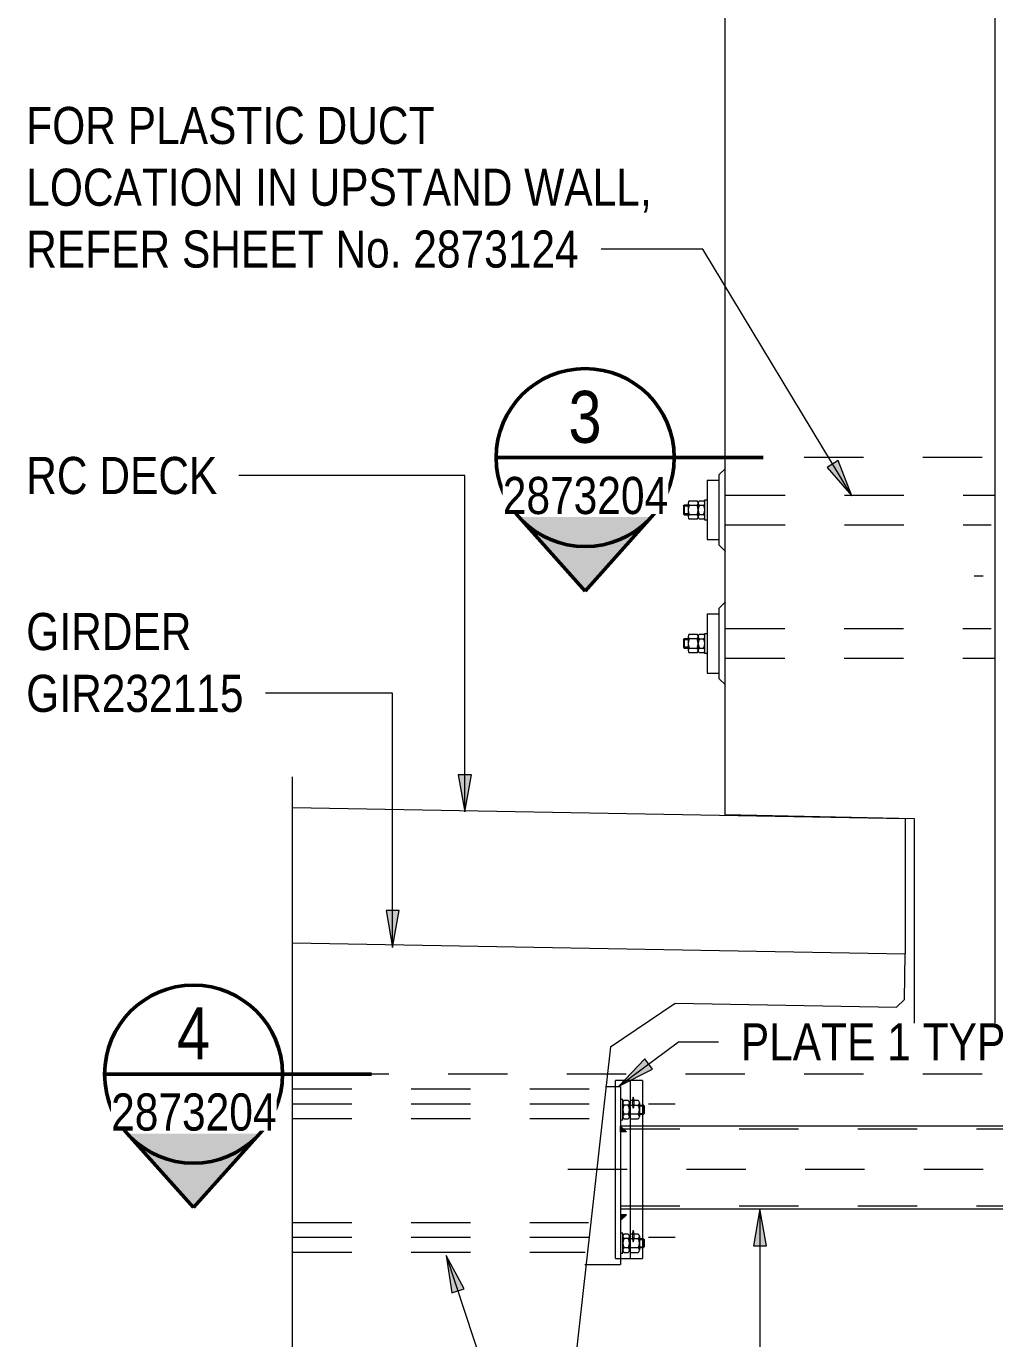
# Model space of a CAD drawing. Header units: metres. Extents: x -1109.9 to -1078.3, y 2.7 to 25.4.
# Drawn here: x -1100.896 to -1099.264, y 20.733 to 22.945 of the extents above; entities that cross this region are included whole.
import ezdxf

# ---------------------------------------------------------------- set-up
doc = ezdxf.new("R2010")
doc.units = ezdxf.units.M
for name, pattern in [('Dot_Section Line', [0.02, 0, -0.02]), ('JacobsCenter', [0.015, 0.009, -0.0015, 0.003, -0.0015]), ('JacobsDash', [0.0045, 0.003, -0.0015])]:
    doc.linetypes.add(name, pattern=pattern)
for name, color, linetype, lineweight in [('A-DETL', 7, 'Continuous', 13), ('A-DETL-GENF', 7, 'Continuous', 9), ('A-DETL-THIN', 7, 'Continuous', 9), ('G-ANNO-TEXT', 7, 'Continuous', 9), ('S-FSTN', 7, 'Continuous', 18)]:
    doc.layers.add(name, color=color, linetype=linetype, lineweight=lineweight)
doc.layers.add('G-ANNO-SYMB', color=7, linetype='Continuous', lineweight=35, true_color=0x0080ff)
doc.styles.add('Arial Narrow', font='ARIALN.TTF', dxfattribs={"height": 0.0625})
doc.styles.add('Arial Narrow_1', font='ARIALN.TTF', dxfattribs={"height": 0.0875})

# ---------------------------------------------------------------- blocks, each defined once
blk = doc.blocks.new('Barrier Post Column Base Plate-4 Hole - 25mm-V7-DRG-2873202 - TRUSS TYPE T1')
at = {"layer": 'S-FSTN', "lineweight": 13}
for p, q in [((-1111.4207, 20.8684), (-1111.4207, 21.1684)), ((-1111.3961, 21.1684), (-1111.4207, 21.1684)), ((-1111.3755, 21.1684), (-1111.3961, 21.1684)), ((-1111.3961, 21.1684), (-1111.3961, 20.8684)), ((-1111.3755, 21.1684), (-1111.3755, 20.8684)), ((-1111.4207, 20.8684), (-1111.3961, 20.8684)), ((-1111.3961, 20.8684), (-1111.3755, 20.8684))]:
    blk.add_line(p, q, dxfattribs=at)
for centre, start_param, end_param in [((-1111.3909, 21.1309), 0, 3.141593), ((-1111.3909, 21.1309), 3.141593, 6.283185), ((-1111.3909, 20.9059), 0, 3.141593), ((-1111.3909, 20.9059), 3.141593, 6.283185)]:
    blk.add_ellipse(centre, major_axis=(0, 0.0095), ratio=0.171717, start_param=start_param, end_param=end_param, dxfattribs=at)
blk = doc.blocks.new('CS_DET_BreakLine_ViewScale - Std Break-7633505-DRG-2873202 - TRUSS TYPE T1')
at = {"layer": 'A-DETL-GENF'}
for p, q in [((-1111.9651, 20.6422), (-1111.9651, 21.6802)), ((-1112.0151, 20.6297), (-1111.9651, 20.6422)), ((-1111.9151, 20.6047), (-1112.0151, 20.6297)), ((-1111.9651, 20.5922), (-1111.9151, 20.6047)), ((-1111.9651, 19.5542), (-1111.9651, 20.5922))]:
    blk.add_line(p, q, dxfattribs=at)
blk = doc.blocks.new('Drafting View - SectionHead-4898858-DRG-2873202 - TRUSS TYPE T1')
at = {"layer": 'G-ANNO-SYMB', "lineweight": 9}
h = blk.add_hatch(color=7, dxfattribs=at)
edge = h.paths.add_edge_path()
edge.add_line((-1111.472, 21.9931), (-1111.3602, 22.118))
edge.add_arc((-1111.472, 22.2181), 0.15, 221.8277, 318.1723, ccw=False)
edge.add_line((-1111.5838, 22.118), (-1111.472, 21.9931))
at = {"layer": 'G-ANNO-SYMB', "color": 7, "lineweight": 50}
for p, q in [((-1111.322, 22.2181), (-1111.172, 22.2181)), ((-1111.472, 21.9931), (-1111.5838, 22.118)), ((-1111.3602, 22.118), (-1111.472, 21.9931))]:
    blk.add_line(p, q, dxfattribs=at)
for start, end in [(0, 180), (180, 0)]:
    blk.add_arc((-1111.472, 22.2181), 0.15, start, end, dxfattribs=at)

msp = doc.modelspace()

# ---------------------------------------------------------------- hatches: boundary and pattern name
at = {"layer": 'A-DETL-GENF'}
for points in [[(-1099.8849, 21.0818), (-1099.8949, 21.0915), (-1099.8949, 21.0818)], [(-1099.8949, 20.9325), (-1099.8849, 20.9421), (-1099.8949, 20.9421)]]:
    msp.add_hatch(color=256, dxfattribs=at).paths.add_polyline_path(points)
at = {"layer": 'G-ANNO-TEXT'}
for points in [[(-1099.505, 22.1538), (-1099.5278, 22.213), (-1099.5467, 22.2016)], [(-1100.1572, 21.6209), (-1100.1462, 21.6834), (-1100.1683, 21.6834)], [(-1100.2788, 21.3923), (-1100.2678, 21.4548), (-1100.2899, 21.4548)], [(-1099.8978, 21.159), (-1099.841, 21.1872), (-1099.854, 21.205)], [(-1099.6599, 20.9521), (-1099.6709, 20.8896), (-1099.6489, 20.8896)], [(-1100.1884, 20.8732), (-1100.1793, 20.8104), (-1100.1584, 20.8173)]]:
    msp.add_hatch(color=256, dxfattribs=at).paths.add_polyline_path(points)

# ---------------------------------------------------------------- linework, layer by layer
at = {"layer": 'A-DETL', "lineweight": 18}
for p, q in [((-1099.7183, 21.6158), (-1099.7183, 23.256)), ((-1099.2642, 23.2566), (-1099.2642, 21.2595)), ((-1100.4475, 21.6284), (-1099.4149, 21.6098)), ((-1099.3992, 21.6095), (-1099.7183, 21.6158)), ((-1099.4149, 21.6098), (-1099.4149, 21.3818)), ((-1099.3992, 21.2595), (-1099.3992, 21.6095)), ((-1100.4475, 21.4004), (-1099.4149, 21.3818)), ((-1099.4163, 21.3048), (-1099.4149, 21.3818)), ((-1099.4296, 21.292), (-1099.4163, 21.3048)), ((-1099.9115, 21.225), (-1099.8026, 21.2987)), ((-1099.8026, 21.2987), (-1099.4296, 21.292)), ((-1099.3992, 21.2595), (-1099.2642, 21.2595)), ((-1099.9115, 21.225), (-1100.0961, 19.5907)), ((-1099.8949, 21.0918), (-1099.0088, 21.0918)), ((-1099.8949, 21.0918), (-1099.8949, 20.9521)), ((-1099.8949, 20.9521), (-1099.0088, 20.9521))]:
    msp.add_line(p, q, dxfattribs=at)
at = {"layer": 'A-DETL'}
for p, q in [((-1099.7289, 22.1889), (-1099.7179, 22.1999)), ((-1099.7289, 22.1889), (-1099.7289, 22.0708)), ((-1099.7489, 22.1799), (-1099.7489, 22.0799)), ((-1099.7289, 22.0708), (-1099.7179, 22.0599)), ((-1099.7289, 21.9639), (-1099.7179, 21.9749)), ((-1099.7489, 21.9549), (-1099.7489, 21.8549)), ((-1099.7289, 21.9639), (-1099.7289, 21.8458)), ((-1099.7289, 21.8458), (-1099.7179, 21.8349)), ((-1099.9199, 21.1584), (-1099.8949, 21.1584)), ((-1099.8949, 21.1584), (-1099.8949, 20.8584)), ((-1099.8949, 21.0818), (-1099.8949, 21.0915)), ((-1099.8949, 21.0915), (-1099.8849, 21.0818)), ((-1099.8849, 21.0818), (-1099.8949, 21.0818)), ((-1099.8849, 20.9421), (-1099.8949, 20.9421)), ((-1099.8949, 20.9421), (-1099.8949, 20.9325)), ((-1099.8949, 20.9325), (-1099.8849, 20.9421)), ((-1099.9549, 20.8584), (-1099.8949, 20.8584))]:
    msp.add_line(p, q, dxfattribs=at)
at = {"layer": 'A-DETL', "linetype": 'JacobsCenter'}
for p, q in [((-1099.7489, 22.1799), (-1099.7289, 22.1799)), ((-1099.7489, 22.0799), (-1099.7289, 22.0799)), ((-1095.4838, 22.0184), (-1099.2988, 22.0184)), ((-1099.7489, 21.9549), (-1099.7289, 21.9549)), ((-1099.7489, 21.8549), (-1099.7289, 21.8549)), ((-1100.4475, 21.1291), (-1099.8028, 21.1291)), ((-1095.4838, 21.0184), (-1099.9838, 21.0184)), ((-1100.4475, 20.9041), (-1099.8028, 20.9041))]:
    msp.add_line(p, q, dxfattribs=at)
at = {"layer": 'A-DETL', "linetype": 'JacobsDash', "lineweight": 9}
for p, q in [((-1099.7174, 22.1548), (-1099.2654, 22.1548)), ((-1099.7175, 22.1048), (-1099.2701, 22.1048)), ((-1099.7178, 21.9298), (-1099.2701, 21.9298)), ((-1099.7179, 21.8798), (-1099.2654, 21.8798)), ((-1100.4475, 21.1541), (-1099.9211, 21.1541)), ((-1100.4475, 21.1041), (-1099.9258, 21.1041)), ((-1100.4475, 20.9291), (-1099.9485, 20.9291)), ((-1100.4475, 20.8791), (-1099.9543, 20.8791))]:
    msp.add_line(p, q, dxfattribs=at)
at = {"layer": 'A-DETL', "linetype": 'JacobsDash', "lineweight": 18}
for p, q in [((-1099.8949, 21.0868), (-1099.0088, 21.0868)), ((-1099.8949, 20.9571), (-1099.0088, 20.9571))]:
    msp.add_line(p, q, dxfattribs=at)
at = {"layer": 'A-DETL-THIN'}
for p, q in [((-1099.7789, 22.1454), (-1099.7659, 22.1454)), ((-1099.7619, 22.1454), (-1099.7549, 22.1454)), ((-1099.7529, 22.1129), (-1099.7529, 22.1469)), ((-1099.7529, 22.1469), (-1099.7489, 22.1469)), ((-1099.7489, 22.1469), (-1099.7489, 22.1129)), ((-1099.7889, 22.1362), (-1099.7873, 22.1378)), ((-1099.7889, 22.1362), (-1099.7889, 22.1234)), ((-1099.7809, 22.1362), (-1099.7889, 22.1362)), ((-1099.7889, 22.1234), (-1099.7873, 22.1218)), ((-1099.7809, 22.1234), (-1099.7889, 22.1234)), ((-1099.7873, 22.1378), (-1099.7873, 22.1218)), ((-1099.7809, 22.1378), (-1099.7873, 22.1378)), ((-1099.7873, 22.1218), (-1099.7809, 22.1218)), ((-1099.7809, 22.1415), (-1099.7809, 22.1182)), ((-1099.7659, 22.1376), (-1099.7789, 22.1376)), ((-1099.7789, 22.122), (-1099.7659, 22.122)), ((-1099.7639, 22.1415), (-1099.7639, 22.1182)), ((-1099.7619, 22.1377), (-1099.7549, 22.1377)), ((-1099.7619, 22.1221), (-1099.7549, 22.1221)), ((-1099.7659, 22.1143), (-1099.7789, 22.1143)), ((-1099.7549, 22.1143), (-1099.7619, 22.1143)), ((-1099.7489, 22.1129), (-1099.7529, 22.1129)), ((-1099.7529, 21.8879), (-1099.7529, 21.9219)), ((-1099.7529, 21.9219), (-1099.7489, 21.9219)), ((-1099.7489, 21.9219), (-1099.7489, 21.8879)), ((-1099.7889, 21.9112), (-1099.7873, 21.9128)), ((-1099.7889, 21.9112), (-1099.7889, 21.8984)), ((-1099.7809, 21.9112), (-1099.7889, 21.9112)), ((-1099.7873, 21.9128), (-1099.7873, 21.8968)), ((-1099.7809, 21.9128), (-1099.7873, 21.9128)), ((-1099.7809, 21.9165), (-1099.7809, 21.8932)), ((-1099.7789, 21.9204), (-1099.7659, 21.9204)), ((-1099.7659, 21.9126), (-1099.7789, 21.9126)), ((-1099.7639, 21.9165), (-1099.7639, 21.8932)), ((-1099.7619, 21.9204), (-1099.7549, 21.9204)), ((-1099.7619, 21.9127), (-1099.7549, 21.9127)), ((-1099.7889, 21.8984), (-1099.7873, 21.8968)), ((-1099.7809, 21.8984), (-1099.7889, 21.8984)), ((-1099.7873, 21.8968), (-1099.7809, 21.8968)), ((-1099.7789, 21.897), (-1099.7659, 21.897)), ((-1099.7659, 21.8893), (-1099.7789, 21.8893)), ((-1099.7619, 21.8971), (-1099.7549, 21.8971)), ((-1099.7549, 21.8893), (-1099.7619, 21.8893)), ((-1099.7489, 21.8879), (-1099.7529, 21.8879)), ((-1099.8949, 21.1361), (-1099.8949, 21.1021)), ((-1099.8909, 21.1361), (-1099.8949, 21.1361)), ((-1099.8909, 21.1021), (-1099.8909, 21.1361)), ((-1099.8819, 21.1346), (-1099.8889, 21.1346)), ((-1099.8819, 21.1269), (-1099.8889, 21.1269)), ((-1099.8799, 21.1307), (-1099.8799, 21.1074)), ((-1099.8649, 21.1346), (-1099.8779, 21.1346)), ((-1099.8779, 21.1268), (-1099.8649, 21.1268)), ((-1099.8629, 21.1307), (-1099.8629, 21.1074)), ((-1099.8629, 21.127), (-1099.8565, 21.127)), ((-1099.8629, 21.1254), (-1099.8549, 21.1254)), ((-1099.8565, 21.127), (-1099.8565, 21.1111)), ((-1099.8549, 21.1254), (-1099.8565, 21.127)), ((-1099.8549, 21.1254), (-1099.8549, 21.1127)), ((-1099.8819, 21.1113), (-1099.8889, 21.1113)), ((-1099.8889, 21.1035), (-1099.8819, 21.1035)), ((-1099.8649, 21.1113), (-1099.8779, 21.1113)), ((-1099.8779, 21.1035), (-1099.8649, 21.1035)), ((-1099.8629, 21.1127), (-1099.8549, 21.1127)), ((-1099.8565, 21.1111), (-1099.8629, 21.1111)), ((-1099.8549, 21.1127), (-1099.8565, 21.1111)), ((-1099.8949, 21.1021), (-1099.8909, 21.1021)), ((-1099.8949, 20.9111), (-1099.8949, 20.8771)), ((-1099.8909, 20.9111), (-1099.8949, 20.9111)), ((-1099.8909, 20.8771), (-1099.8909, 20.9111)), ((-1099.8819, 20.9096), (-1099.8889, 20.9096)), ((-1099.8799, 20.9057), (-1099.8799, 20.8824)), ((-1099.8649, 20.9096), (-1099.8779, 20.9096)), ((-1099.8629, 20.9057), (-1099.8629, 20.8824)), ((-1099.8819, 20.9019), (-1099.8889, 20.9019)), ((-1099.8819, 20.8863), (-1099.8889, 20.8863)), ((-1099.8779, 20.9018), (-1099.8649, 20.9018)), ((-1099.8649, 20.8863), (-1099.8779, 20.8863)), ((-1099.8629, 20.902), (-1099.8565, 20.902)), ((-1099.8629, 20.9004), (-1099.8549, 20.9004)), ((-1099.8629, 20.8877), (-1099.8549, 20.8877)), ((-1099.8565, 20.8861), (-1099.8629, 20.8861)), ((-1099.8565, 20.902), (-1099.8565, 20.8861)), ((-1099.8549, 20.9004), (-1099.8565, 20.902)), ((-1099.8549, 20.8877), (-1099.8565, 20.8861)), ((-1099.8549, 20.9004), (-1099.8549, 20.8877)), ((-1099.8949, 20.8771), (-1099.8909, 20.8771)), ((-1099.8889, 20.8785), (-1099.8819, 20.8785)), ((-1099.8779, 20.8785), (-1099.8649, 20.8785))]:
    msp.add_line(p, q, dxfattribs=at)
for centre, radius, start, end in [((-1099.7691, 22.1299), 0.0162, 331.2476, 28.7524), ((-1099.7577, 22.1182), 0.0048, 305.7181, 54.2819), ((-1099.7691, 21.9049), 0.0162, 331.2476, 28.7524), ((-1099.7577, 21.8932), 0.0048, 305.7181, 54.2819), ((-1099.8747, 21.1191), 0.0162, 151.2476, 208.7524), ((-1099.8861, 21.1074), 0.0048, 125.7181, 234.2819), ((-1099.8747, 20.8941), 0.0162, 151.2476, 208.7524), ((-1099.8861, 20.8824), 0.0048, 125.7181, 234.2819)]:
    msp.add_arc(centre, radius, start, end, dxfattribs=at)
for centre, major_axis, start_param, end_param in [((-1099.7761, 22.1415), (0.0048, 0), 2.194195, 4.08899), ((-1099.7687, 22.1415), (0.0048, 0), 5.335788, 7.230583), ((-1099.7591, 22.1415), (0.0048, 0), 2.194195, 4.08899), ((-1099.7577, 22.1415), (0.0048, 0), 5.335788, 7.230583), ((-1099.7647, 22.1298), (0.0162, 0), 2.639768, 3.643417), ((-1099.7761, 22.1182), (0.0048, 0), 2.194195, 4.08899), ((-1099.7801, 22.1298), (0.0162, 0), 5.781361, 6.78501), ((-1099.7687, 22.1182), (0.0048, 0), 5.335788, 7.230583), ((-1099.7477, 22.1298), (0.0162, 0), 2.639768, 3.643417), ((-1099.7591, 22.1182), (0.0048, 0), 2.194195, 4.08899), ((-1099.7647, 21.9048), (0.0162, 0), 2.639768, 3.643417), ((-1099.7761, 21.9165), (0.0048, 0), 2.194195, 4.08899), ((-1099.7687, 21.9165), (0.0048, 0), 5.335788, 7.230583), ((-1099.7801, 21.9048), (0.0162, 0), 5.781361, 6.78501), ((-1099.7477, 21.9048), (0.0162, 0), 2.639768, 3.643417), ((-1099.7591, 21.9165), (0.0048, 0), 2.194195, 4.08899), ((-1099.7577, 21.9165), (0.0048, 0), 5.335788, 7.230583), ((-1099.7761, 21.8932), (0.0048, 0), 2.194195, 4.08899), ((-1099.7687, 21.8932), (0.0048, 0), 5.335788, 7.230583), ((-1099.7591, 21.8932), (0.0048, 0), 2.194195, 4.08899), ((-1099.8861, 21.1307), (0.0048, 0), 2.194195, 4.08899), ((-1099.8847, 21.1307), (0.0048, 0), 5.335788, 7.230583), ((-1099.8961, 21.119), (0.0162, 0), 5.781361, 6.78501), ((-1099.8637, 21.119), (0.0162, 0), 2.639768, 3.643417), ((-1099.8751, 21.1307), (0.0048, 0), 2.194195, 4.08899), ((-1099.8677, 21.1307), (0.0048, 0), 5.335788, 7.230583), ((-1099.8791, 21.119), (0.0162, 0), 5.781361, 6.78501), ((-1099.8847, 21.1074), (0.0048, 0), 5.335788, 7.230583), ((-1099.8751, 21.1074), (0.0048, 0), 2.194195, 4.08899), ((-1099.8677, 21.1074), (0.0048, 0), 5.335788, 7.230583), ((-1099.8861, 20.9057), (0.0048, 0), 2.194195, 4.08899), ((-1099.8847, 20.9057), (0.0048, 0), 5.335788, 7.230583), ((-1099.8751, 20.9057), (0.0048, 0), 2.194195, 4.08899), ((-1099.8677, 20.9057), (0.0048, 0), 5.335788, 7.230583), ((-1099.8961, 20.894), (0.0162, 0), 5.781361, 6.78501), ((-1099.8847, 20.8824), (0.0048, 0), 5.335788, 7.230583), ((-1099.8637, 20.894), (0.0162, 0), 2.639768, 3.643417), ((-1099.8751, 20.8824), (0.0048, 0), 2.194195, 4.08899), ((-1099.8791, 20.894), (0.0162, 0), 5.781361, 6.78501), ((-1099.8677, 20.8824), (0.0048, 0), 5.335788, 7.230583)]:
    msp.add_ellipse(centre, major_axis=major_axis, ratio=0.99666, start_param=start_param, end_param=end_param, dxfattribs=at)
at = {"layer": 'G-ANNO-SYMB', "color": 7, "lineweight": 50}
for p, q in [((-1100.1043, 22.2181), (-1099.8043, 22.2181)), ((-1100.7643, 21.179), (-1100.4643, 21.179))]:
    msp.add_line(p, q, dxfattribs=at)
at = {"layer": 'G-ANNO-SYMB', "color": 7, "linetype": 'Dot_Section Line', "lineweight": 9, "true_color": 0xffffff}
for p, q in [((-1098.8851, 22.2181), (-1099.9043, 22.2181)), ((-1098.8851, 21.179), (-1100.5643, 21.179))]:
    msp.add_line(p, q, dxfattribs=at)
at = {"layer": 'G-ANNO-TEXT'}
for p, q in [((-1099.8039, 22.5695), (-1099.9277, 22.5695)), ((-1099.7559, 22.5695), (-1099.8039, 22.5695)), ((-1099.505, 22.1538), (-1099.7559, 22.5695)), ((-1099.5278, 22.213), (-1099.5467, 22.2016)), ((-1099.505, 22.1538), (-1099.5278, 22.213)), ((-1100.5363, 22.188), (-1100.5379, 22.188)), ((-1100.1572, 22.188), (-1100.5363, 22.188)), ((-1100.1572, 21.6209), (-1100.1572, 22.188)), ((-1099.5467, 22.2016), (-1099.505, 22.1538)), ((-1100.4918, 21.8208), (-1100.4933, 21.8208)), ((-1100.2788, 21.8208), (-1100.4918, 21.8208)), ((-1100.2788, 21.3923), (-1100.2788, 21.8208)), ((-1100.1462, 21.6834), (-1100.1683, 21.6834)), ((-1100.1683, 21.6834), (-1100.1572, 21.6209)), ((-1100.1572, 21.6209), (-1100.1462, 21.6834)), ((-1100.2678, 21.4548), (-1100.2899, 21.4548)), ((-1100.2899, 21.4548), (-1100.2788, 21.3923)), ((-1100.2788, 21.3923), (-1100.2678, 21.4548)), ((-1099.8978, 21.159), (-1099.797, 21.2334)), ((-1099.797, 21.2334), (-1099.7296, 21.2334)), ((-1099.854, 21.205), (-1099.8978, 21.159)), ((-1099.841, 21.1872), (-1099.854, 21.205)), ((-1099.8978, 21.159), (-1099.841, 21.1872)), ((-1099.6599, 20.9521), (-1099.6709, 20.8896)), ((-1099.6489, 20.8896), (-1099.6599, 20.9521)), ((-1099.6599, 20.9521), (-1099.6599, 20.6856)), ((-1099.6709, 20.8896), (-1099.6489, 20.8896)), ((-1100.1884, 20.8732), (-1100.1793, 20.8104)), ((-1100.1584, 20.8173), (-1100.1884, 20.8732)), ((-1100.1884, 20.8732), (-1099.8597, 19.875)), ((-1100.1793, 20.8104), (-1100.1584, 20.8173))]:
    msp.add_line(p, q, dxfattribs=at)

# ---------------------------------------------------------------- block references
at = {"layer": 'A-DETL-GENF'}
msp.add_blockref('CS_DET_BreakLine_ViewScale - Std Break-7633505-DRG-2873202 - TRUSS TYPE T1', (11.5176, 0), dxfattribs=at)
at = {"layer": 'G-ANNO-SYMB', "color": 7, "lineweight": 50}
for p in [(11.5176, 0), (10.8577, -1.0391)]:
    msp.add_blockref('Drafting View - SectionHead-4898858-DRG-2873202 - TRUSS TYPE T1', p, dxfattribs=at)
at = {"layer": 'S-FSTN', "lineweight": 13}
msp.add_blockref('Barrier Post Column Base Plate-4 Hole - 25mm-V7-DRG-2873202 - TRUSS TYPE T1', (11.5176, 0), dxfattribs=at)

# ---------------------------------------------------------------- texts
at = {"layer": 'G-ANNO-TEXT', "char_height": 0.0625, "attachment_point": 1, "style": 'Arial Narrow', "bg_fill": 3, "box_fill_scale": 1, "bg_fill_color": 256, "bg_fill_true_color": 13158600, "bg_fill_transparency": 0}
for s, insert in [('FOR PLASTIC DUCT ', (-1100.8963, 22.8091)), ('LOCATION IN UPSTAND WALL, ', (-1100.8963, 22.705)), ('REFER SHEET No. 2873124', (-1100.8963, 22.6008)), ('RC DECK', (-1100.8963, 22.2192)), ('GIRDER ', (-1100.8963, 21.9562)), ('GIR232115', (-1100.8963, 21.852))]:
    msp.add_mtext(s, dxfattribs=dict(at, insert=insert))

# ---------------------------------------------------------------- next in the draw order: texts
at = {"layer": 'G-ANNO-SYMB', "color": 7, "lineweight": 9, "char_height": 0.0875, "attachment_point": 1, "style": 'Arial Narrow_1', "bg_fill": 3, "box_fill_scale": 1, "bg_fill_color": 256, "bg_fill_transparency": 0}
for s, insert in [('3', (-1099.9825, 22.3305)), ('4', (-1100.6424, 21.2915))]:
    msp.add_mtext(s, dxfattribs=dict(at, insert=insert))
at = {"layer": 'G-ANNO-SYMB', "color": 7, "lineweight": 9, "char_height": 0.0625, "attachment_point": 1, "style": 'Arial Narrow', "bg_fill": 3, "box_fill_scale": 1, "bg_fill_color": 256, "bg_fill_true_color": 13158600, "bg_fill_transparency": 0}
for insert in [(-1100.0932, 22.1855), (-1100.7532, 21.1465)]:
    msp.add_mtext('2873204', dxfattribs=dict(at, insert=insert))
at = {"layer": 'G-ANNO-TEXT', "insert": (-1099.6921, 21.2646), "char_height": 0.0625, "attachment_point": 1, "style": 'Arial Narrow', "bg_fill": 3, "box_fill_scale": 1, "bg_fill_color": 256, "bg_fill_true_color": 13158600, "bg_fill_transparency": 0}
msp.add_mtext('PLATE 1 TYP', dxfattribs=at)

doc.saveas('drawing.dxf')
